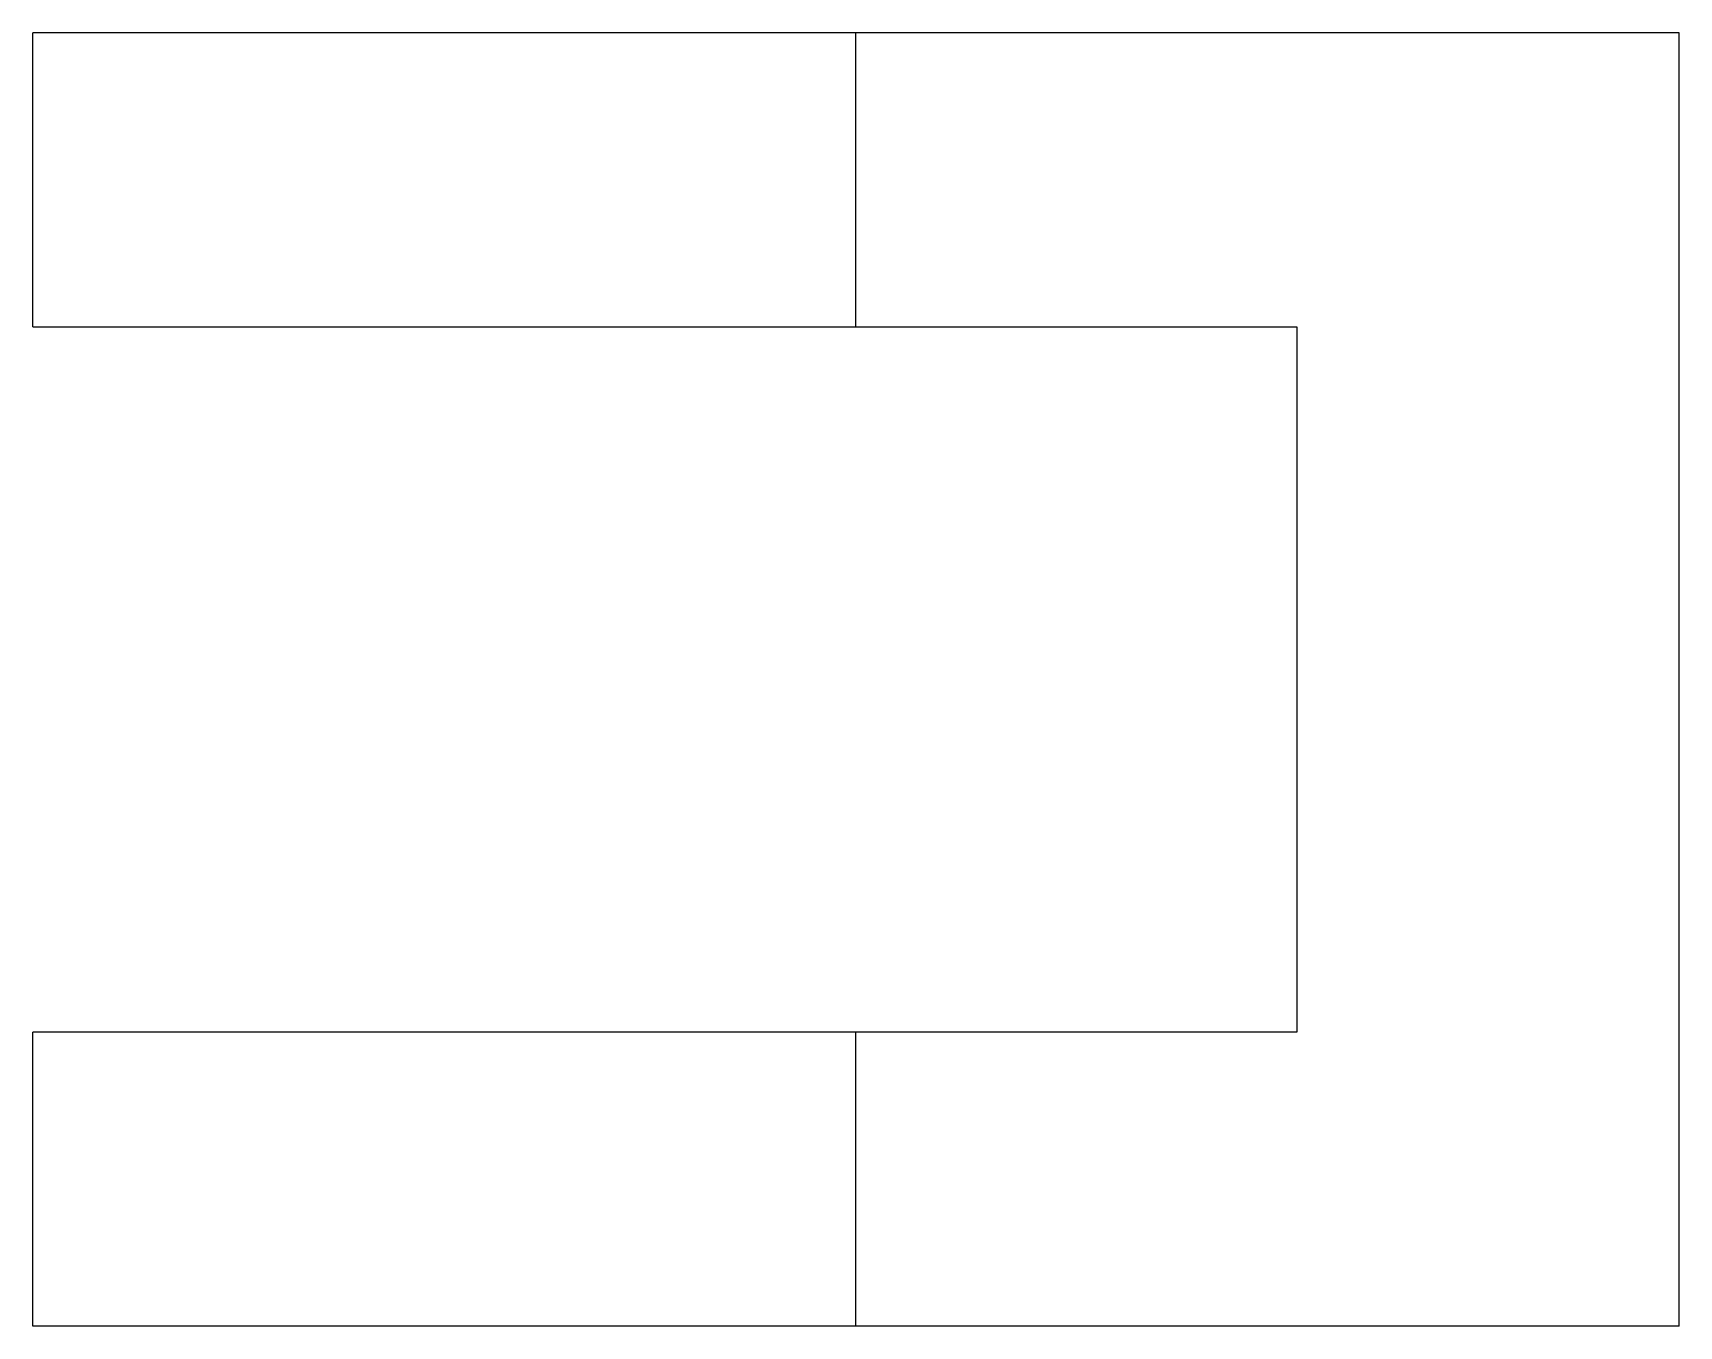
# Model space of a CAD drawing. Header units: metres. Extents: x -1.5 to 26.5, y -22 to 0.
import ezdxf

# ---------------------------------------------------------------- set-up
doc = ezdxf.new("R2010")
doc.units = ezdxf.units.M

msp = doc.modelspace()

# ---------------------------------------------------------------- linework, layer by layer
for points in [[(-1.5, -5), (-1.5, -4.9), (-1.5, -4.8), (-1.5, -4.7), (-1.5, -4.6), (-1.5, -4.5), (-1.5, -4.4), (-1.5, -4.3), (-1.5, -4.2), (-1.5, -4.1), (-1.5, -4), (-1.5, -3.9), (-1.5, -3.8), (-1.5, -3.7), (-1.5, -3.6), (-1.5, -3.5), (-1.5, -3.4), (-1.5, -3.3), (-1.5, -3.2), (-1.5, -3.1), (-1.5, -3), (-1.5, -2.9), (-1.5, -2.8), (-1.5, -2.7), (-1.5, -2.6), (-1.5, -2.5), (-1.5, -2.4), (-1.5, -2.3), (-1.5, -2.2), (-1.5, -2.1), (-1.5, -2), (-1.5, -1.9), (-1.5, -1.8), (-1.5, -1.7), (-1.5, -1.6), (-1.5, -1.5), (-1.5, -1.4), (-1.5, -1.3), (-1.5, -1.2), (-1.5, -1.1), (-1.5, -1), (-1.5, -0.9), (-1.5, -0.8), (-1.5, -0.7), (-1.5, -0.6), (-1.5, -0.5), (-1.5, -0.4), (-1.5, -0.3), (-1.5, -0.2), (-1.5, -0.1), (-1.5, 0)], [(12.5, 0), (12.451, 0), (12.402, 0), (12.353, 0), (12.262, 0), (12.117, 0), (11.972, 0), (11.827, 0), (11.607, 0), (11.373, 0), (11.14, 0), (10.884, 0), (10.574, 0), (10.263, 0), (9.953, 0), (9.599, 0), (9.227, 0), (8.856, 0), (8.478, 0), (8.064, 0), (7.649, 0), (7.235, 0), (6.808, 0), (6.372, 0), (5.936, 0), (5.5, 0), (5.064, 0), (4.628, 0), (4.192, 0), (3.765, 0), (3.351, 0), (2.936, 0), (2.522, 0), (2.144, 0), (1.773, 0), (1.401, 0), (1.047, 0), (0.737, 0), (0.426, 0), (0.116, 0), (-0.14, 0), (-0.373, 0), (-0.607, 0), (-0.827, 0), (-0.972, 0), (-1.117, 0), (-1.262, 0), (-1.353, 0), (-1.402, 0), (-1.451, 0), (-1.5, 0)], [(12.5, -5), (12.5, -4.9), (12.5, -4.8), (12.5, -4.7), (12.5, -4.6), (12.5, -4.5), (12.5, -4.4), (12.5, -4.3), (12.5, -4.2), (12.5, -4.1), (12.5, -4), (12.5, -3.9), (12.5, -3.8), (12.5, -3.7), (12.5, -3.6), (12.5, -3.5), (12.5, -3.4), (12.5, -3.3), (12.5, -3.2), (12.5, -3.1), (12.5, -3), (12.5, -2.9), (12.5, -2.8), (12.5, -2.7), (12.5, -2.6), (12.5, -2.5), (12.5, -2.4), (12.5, -2.3), (12.5, -2.2), (12.5, -2.1), (12.5, -2), (12.5, -1.9), (12.5, -1.8), (12.5, -1.7), (12.5, -1.6), (12.5, -1.5), (12.5, -1.4), (12.5, -1.3), (12.5, -1.2), (12.5, -1.1), (12.5, -1), (12.5, -0.9), (12.5, -0.8), (12.5, -0.7), (12.5, -0.6), (12.5, -0.5), (12.5, -0.4), (12.5, -0.3), (12.5, -0.2), (12.5, -0.1), (12.5, 0)], [(26.5, 0), (26.22, 0), (25.94, 0), (25.66, 0), (25.38, 0), (25.1, 0), (24.82, 0), (24.54, 0), (24.26, 0), (23.98, 0), (23.7, 0), (23.42, 0), (23.14, 0), (22.86, 0), (22.58, 0), (22.3, 0), (22.02, 0), (21.74, 0), (21.46, 0), (21.18, 0), (20.9, 0), (20.62, 0), (20.34, 0), (20.06, 0), (19.78, 0), (19.5, 0), (19.22, 0), (18.94, 0), (18.66, 0), (18.38, 0), (18.1, 0), (17.82, 0), (17.54, 0), (17.26, 0), (16.98, 0), (16.7, 0), (16.42, 0), (16.14, 0), (15.86, 0), (15.58, 0), (15.3, 0), (15.02, 0), (14.74, 0), (14.46, 0), (14.18, 0), (13.9, 0), (13.62, 0), (13.34, 0), (13.06, 0), (12.78, 0), (12.5, 0)], [(26.5, -22), (26.5, -21.56), (26.5, -21.12), (26.5, -20.68), (26.5, -20.24), (26.5, -19.8), (26.5, -19.36), (26.5, -18.92), (26.5, -18.48), (26.5, -18.04), (26.5, -17.6), (26.5, -17.16), (26.5, -16.72), (26.5, -16.28), (26.5, -15.84), (26.5, -15.4), (26.5, -14.96), (26.5, -14.52), (26.5, -14.08), (26.5, -13.64), (26.5, -13.2), (26.5, -12.76), (26.5, -12.32), (26.5, -11.88), (26.5, -11.44), (26.5, -11), (26.5, -10.56), (26.5, -10.12), (26.5, -9.68), (26.5, -9.24), (26.5, -8.8), (26.5, -8.36), (26.5, -7.92), (26.5, -7.48), (26.5, -7.04), (26.5, -6.6), (26.5, -6.16), (26.5, -5.72), (26.5, -5.28), (26.5, -4.84), (26.5, -4.4), (26.5, -3.96), (26.5, -3.52), (26.5, -3.08), (26.5, -2.64), (26.5, -2.2), (26.5, -1.76), (26.5, -1.32), (26.5, -0.88), (26.5, -0.44), (26.5, 0)], [(-1.5, -5), (-1.451, -5), (-1.402, -5), (-1.353, -5), (-1.262, -5), (-1.117, -5), (-0.972, -5), (-0.827, -5), (-0.607, -5), (-0.373, -5), (-0.14, -5), (0.116, -5), (0.426, -5), (0.737, -5), (1.047, -5), (1.401, -5), (1.773, -5), (2.144, -5), (2.522, -5), (2.936, -5), (3.351, -5), (3.765, -5), (4.192, -5), (4.628, -5), (5.064, -5), (5.5, -5), (5.936, -5), (6.372, -5), (6.808, -5), (7.235, -5), (7.649, -5), (8.064, -5), (8.478, -5), (8.856, -5), (9.227, -5), (9.599, -5), (9.953, -5), (10.263, -5), (10.574, -5), (10.884, -5), (11.14, -5), (11.373, -5), (11.607, -5), (11.827, -5), (11.972, -5), (12.117, -5), (12.262, -5), (12.353, -5), (12.402, -5), (12.451, -5), (12.5, -5)], [(12.5, -5), (12.65, -5), (12.8, -5), (12.95, -5), (13.1, -5), (13.25, -5), (13.4, -5), (13.55, -5), (13.7, -5), (13.85, -5), (14, -5), (14.15, -5), (14.3, -5), (14.45, -5), (14.6, -5), (14.75, -5), (14.9, -5), (15.05, -5), (15.2, -5), (15.35, -5), (15.5, -5), (15.65, -5), (15.8, -5), (15.95, -5), (16.1, -5), (16.25, -5), (16.4, -5), (16.55, -5), (16.7, -5), (16.85, -5), (17, -5), (17.15, -5), (17.3, -5), (17.45, -5), (17.6, -5), (17.75, -5), (17.9, -5), (18.05, -5), (18.2, -5), (18.35, -5), (18.5, -5), (18.65, -5), (18.8, -5), (18.95, -5), (19.1, -5), (19.25, -5), (19.4, -5), (19.55, -5), (19.7, -5), (19.85, -5), (20, -5)], [(20, -5), (20, -5.24), (20, -5.48), (20, -5.72), (20, -5.96), (20, -6.2), (20, -6.44), (20, -6.68), (20, -6.92), (20, -7.16), (20, -7.4), (20, -7.64), (20, -7.88), (20, -8.12), (20, -8.36), (20, -8.6), (20, -8.84), (20, -9.08), (20, -9.32), (20, -9.56), (20, -9.8), (20, -10.04), (20, -10.28), (20, -10.52), (20, -10.76), (20, -11), (20, -11.24), (20, -11.48), (20, -11.72), (20, -11.96), (20, -12.2), (20, -12.44), (20, -12.68), (20, -12.92), (20, -13.16), (20, -13.4), (20, -13.64), (20, -13.88), (20, -14.12), (20, -14.36), (20, -14.6), (20, -14.84), (20, -15.08), (20, -15.32), (20, -15.56), (20, -15.8), (20, -16.04), (20, -16.28), (20, -16.52), (20, -16.76), (20, -17)], [(12.5, -17), (12.451, -17), (12.402, -17), (12.353, -17), (12.262, -17), (12.117, -17), (11.972, -17), (11.827, -17), (11.607, -17), (11.373, -17), (11.14, -17), (10.884, -17), (10.574, -17), (10.263, -17), (9.953, -17), (9.599, -17), (9.227, -17), (8.856, -17), (8.478, -17), (8.064, -17), (7.649, -17), (7.235, -17), (6.808, -17), (6.372, -17), (5.936, -17), (5.5, -17), (5.064, -17), (4.628, -17), (4.192, -17), (3.765, -17), (3.351, -17), (2.936, -17), (2.522, -17), (2.144, -17), (1.773, -17), (1.401, -17), (1.047, -17), (0.737, -17), (0.426, -17), (0.116, -17), (-0.14, -17), (-0.373, -17), (-0.607, -17), (-0.827, -17), (-0.972, -17), (-1.117, -17), (-1.262, -17), (-1.353, -17), (-1.402, -17), (-1.451, -17), (-1.5, -17)], [(-1.5, -22), (-1.5, -21.9), (-1.5, -21.8), (-1.5, -21.7), (-1.5, -21.6), (-1.5, -21.5), (-1.5, -21.4), (-1.5, -21.3), (-1.5, -21.2), (-1.5, -21.1), (-1.5, -21), (-1.5, -20.9), (-1.5, -20.8), (-1.5, -20.7), (-1.5, -20.6), (-1.5, -20.5), (-1.5, -20.4), (-1.5, -20.3), (-1.5, -20.2), (-1.5, -20.1), (-1.5, -20), (-1.5, -19.9), (-1.5, -19.8), (-1.5, -19.7), (-1.5, -19.6), (-1.5, -19.5), (-1.5, -19.4), (-1.5, -19.3), (-1.5, -19.2), (-1.5, -19.1), (-1.5, -19), (-1.5, -18.9), (-1.5, -18.8), (-1.5, -18.7), (-1.5, -18.6), (-1.5, -18.5), (-1.5, -18.4), (-1.5, -18.3), (-1.5, -18.2), (-1.5, -18.1), (-1.5, -18), (-1.5, -17.9), (-1.5, -17.8), (-1.5, -17.7), (-1.5, -17.6), (-1.5, -17.5), (-1.5, -17.4), (-1.5, -17.3), (-1.5, -17.2), (-1.5, -17.1), (-1.5, -17)], [(20, -17), (19.85, -17), (19.7, -17), (19.55, -17), (19.4, -17), (19.25, -17), (19.1, -17), (18.95, -17), (18.8, -17), (18.65, -17), (18.5, -17), (18.35, -17), (18.2, -17), (18.05, -17), (17.9, -17), (17.75, -17), (17.6, -17), (17.45, -17), (17.3, -17), (17.15, -17), (17, -17), (16.85, -17), (16.7, -17), (16.55, -17), (16.4, -17), (16.25, -17), (16.1, -17), (15.95, -17), (15.8, -17), (15.65, -17), (15.5, -17), (15.35, -17), (15.2, -17), (15.05, -17), (14.9, -17), (14.75, -17), (14.6, -17), (14.45, -17), (14.3, -17), (14.15, -17), (14, -17), (13.85, -17), (13.7, -17), (13.55, -17), (13.4, -17), (13.25, -17), (13.1, -17), (12.95, -17), (12.8, -17), (12.65, -17), (12.5, -17)], [(12.5, -22), (12.5, -21.9), (12.5, -21.8), (12.5, -21.7), (12.5, -21.6), (12.5, -21.5), (12.5, -21.4), (12.5, -21.3), (12.5, -21.2), (12.5, -21.1), (12.5, -21), (12.5, -20.9), (12.5, -20.8), (12.5, -20.7), (12.5, -20.6), (12.5, -20.5), (12.5, -20.4), (12.5, -20.3), (12.5, -20.2), (12.5, -20.1), (12.5, -20), (12.5, -19.9), (12.5, -19.8), (12.5, -19.7), (12.5, -19.6), (12.5, -19.5), (12.5, -19.4), (12.5, -19.3), (12.5, -19.2), (12.5, -19.1), (12.5, -19), (12.5, -18.9), (12.5, -18.8), (12.5, -18.7), (12.5, -18.6), (12.5, -18.5), (12.5, -18.4), (12.5, -18.3), (12.5, -18.2), (12.5, -18.1), (12.5, -18), (12.5, -17.9), (12.5, -17.8), (12.5, -17.7), (12.5, -17.6), (12.5, -17.5), (12.5, -17.4), (12.5, -17.3), (12.5, -17.2), (12.5, -17.1), (12.5, -17)], [(12.5, -22), (12.451, -22), (12.402, -22), (12.353, -22), (12.262, -22), (12.117, -22), (11.972, -22), (11.827, -22), (11.607, -22), (11.373, -22), (11.14, -22), (10.884, -22), (10.574, -22), (10.263, -22), (9.953, -22), (9.599, -22), (9.227, -22), (8.856, -22), (8.478, -22), (8.064, -22), (7.649, -22), (7.235, -22), (6.808, -22), (6.372, -22), (5.936, -22), (5.5, -22), (5.064, -22), (4.628, -22), (4.192, -22), (3.765, -22), (3.351, -22), (2.936, -22), (2.522, -22), (2.144, -22), (1.773, -22), (1.401, -22), (1.047, -22), (0.737, -22), (0.426, -22), (0.116, -22), (-0.14, -22), (-0.373, -22), (-0.607, -22), (-0.827, -22), (-0.972, -22), (-1.117, -22), (-1.262, -22), (-1.353, -22), (-1.402, -22), (-1.451, -22), (-1.5, -22)], [(26.5, -22), (26.22, -22), (25.94, -22), (25.66, -22), (25.38, -22), (25.1, -22), (24.82, -22), (24.54, -22), (24.26, -22), (23.98, -22), (23.7, -22), (23.42, -22), (23.14, -22), (22.86, -22), (22.58, -22), (22.3, -22), (22.02, -22), (21.74, -22), (21.46, -22), (21.18, -22), (20.9, -22), (20.62, -22), (20.34, -22), (20.06, -22), (19.78, -22), (19.5, -22), (19.22, -22), (18.94, -22), (18.66, -22), (18.38, -22), (18.1, -22), (17.82, -22), (17.54, -22), (17.26, -22), (16.98, -22), (16.7, -22), (16.42, -22), (16.14, -22), (15.86, -22), (15.58, -22), (15.3, -22), (15.02, -22), (14.74, -22), (14.46, -22), (14.18, -22), (13.9, -22), (13.62, -22), (13.34, -22), (13.06, -22), (12.78, -22), (12.5, -22)]]:
    msp.add_lwpolyline(points)

doc.saveas('drawing.dxf')
